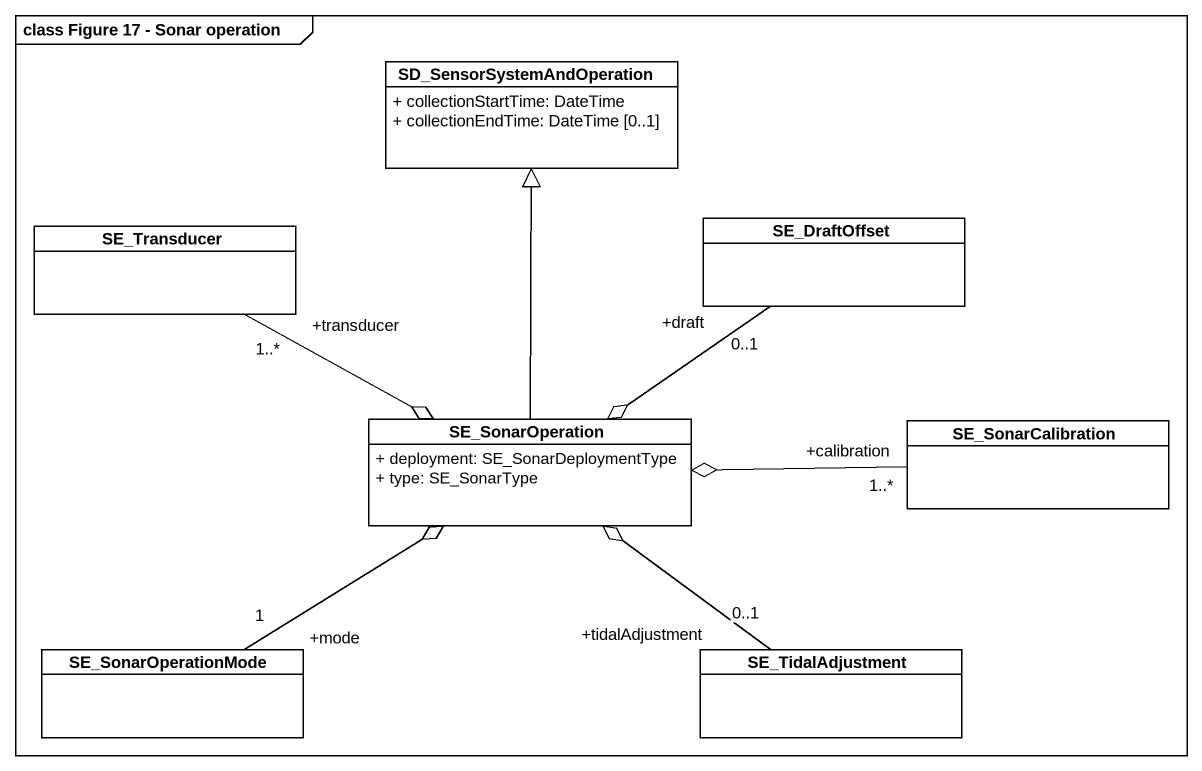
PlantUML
@startuml
mainframe class Figure 17 - Sonar operation
hide circle
hide empty members
skinparam classAttributeIconSize 0
class SD_SensorSystemAndOperation {
  + collectionStartTime: DateTime
  + collectionEndTime: DateTime [0..1]
}
class SE_Transducer
class SE_DraftOffset
class SE_SonarOperation {
  + deployment: SE_SonarDeploymentType
  + type: SE_SonarType
}
class SE_SonarCalibration
class SE_SonarOperationMode
class SE_TidalAdjustment
SE_Transducer "+transducer\n1..*" -right-o SE_SonarOperation
SE_DraftOffset "+draft\n0..1" --o SE_SonarOperation
SE_SonarOperation -up-|> SD_SensorSystemAndOperation
SE_SonarCalibration "+calibration\n1..*" -left-o SE_SonarOperation
SE_SonarOperationMode "+mode\n1" -up-o SE_SonarOperation
SE_TidalAdjustment "+tidalAdjustment\n0..1" -up-o SE_SonarOperation
@enduml
